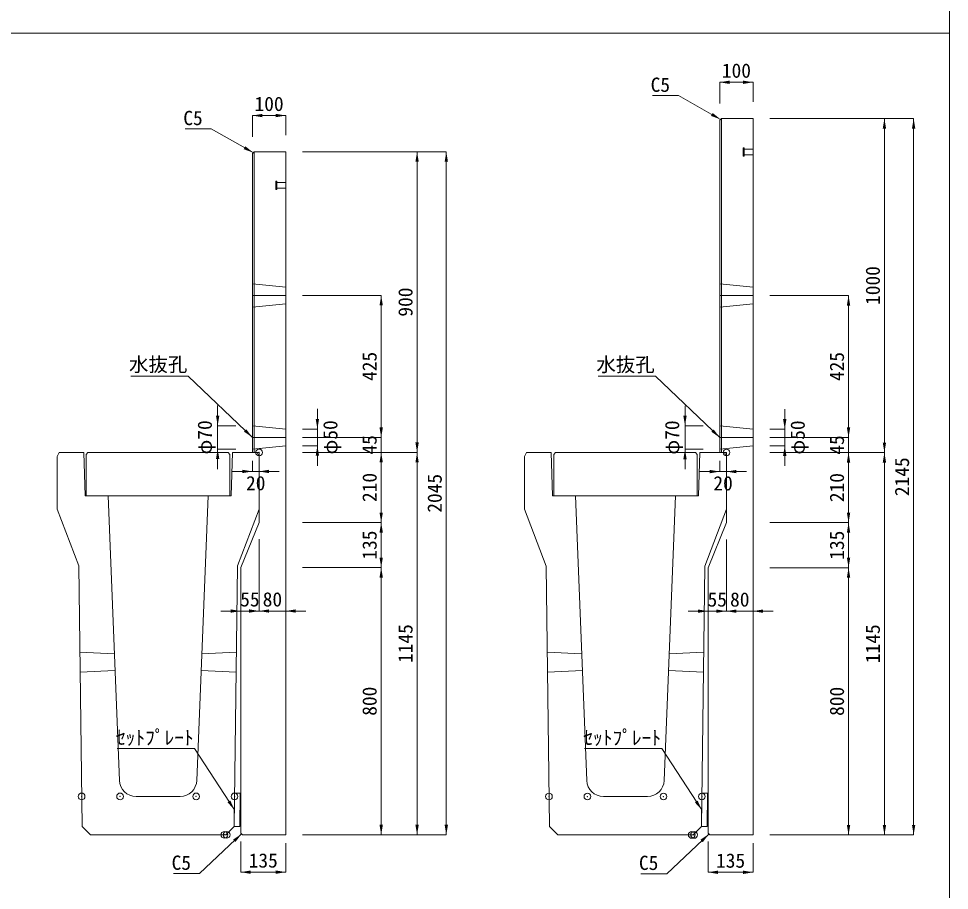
# Model space of a CAD drawing. Units: millimetres at full size, sheet at 1:40. Extents: x 172874 to 199766, y 869448 to 902797.
# Drawn here: x 196886 to 199674, y 889682 to 892292 of the extents above; entities that cross this region are included whole.
import ezdxf
from ezdxf.enums import TextEntityAlignment as Align

# ---------------------------------------------------------------- set-up
doc = ezdxf.new("R2010")
doc.units = ezdxf.units.MM
doc.header["$LTSCALE"] = 40
doc.header["$PDMODE"] = 32
doc.header["$PDSIZE"] = 20
for name, pattern in [('DASHED', [7.5, 6, -1.5]), ('USER2', [4.7625, 3.175, -1.5875]), ('USER3', [1.35, 0.75, -0.6])]:
    doc.linetypes.add(name, pattern=pattern)
for name, color, linetype, lineweight in [('セットプレート', 3, 'Continuous', 13), ('パネックスKDR', 2, 'Continuous', 13), ('図枠', 5, 'Continuous', 13), ('寸法線', 7, 'Continuous', 13), ('引出線', 4, 'Continuous', 13), ('本体', 2, 'Continuous', 13), ('補助線', 8, 'Continuous', 13), ('ｲﾝｻｰﾄ', 3, 'USER3', 5)]:
    doc.layers.add(name, color=color, linetype=linetype, lineweight=lineweight)
doc.styles.add('ＭＳ ゴシック', font='')
doc.styles.get('ＭＳ ゴシック').set_extended_font_data('MS Gothic')

# ---------------------------------------------------------------- blocks, each defined once
blk = doc.blocks.new('filled_arrow')
at = {"color": 0, "linetype": 'Continuous', "lineweight": -2}
blk.add_solid([(7.5, 1.25), (0, 0), (7.5, -1.25)], dxfattribs=at)

msp = doc.modelspace()

# ---------------------------------------------------------------- linework, layer by layer
at = {"layer": 'セットプレート'}
for points in [[(197531.68, 889873.33), (197548.68, 889873.12), (197549.91, 889973.11), (197532.91, 889973.32)], [(198931.68, 889872.93), (198948.68, 889872.72), (198949.91, 889972.71), (198932.91, 889972.92)]]:
    msp.add_lwpolyline(points, close=True, dxfattribs=at)
at = {"layer": 'パネックスKDR'}
for p, q in [((198986.29, 891987.93), (198991.29, 891992.93)), ((198986.29, 891987.93), (198986.29, 890992.93)), ((198991.29, 891992.93), (199086.29, 891992.93)), ((199086.29, 891992.93), (199086.29, 889847.93)), ((197586.29, 891888.33), (197591.29, 891893.33)), ((197586.29, 891888.33), (197586.29, 890993.33)), ((197591.29, 891893.33), (197686.29, 891893.33)), ((197686.29, 891893.33), (197686.29, 889848.33)), ((197586.29, 890993.33), (197606.29, 890993.33)), ((197606.29, 890993.33), (197606.29, 890783.33)), ((198986.29, 890992.93), (199006.29, 890992.93)), ((199006.29, 890992.93), (199006.29, 890782.93)), ((197606.29, 890783.33), (197551.29, 890648.33)), ((199006.29, 890782.93), (198951.29, 890647.93)), ((197551.29, 890648.33), (197551.29, 889853.33)), ((198951.29, 890647.93), (198951.29, 889852.93)), ((197551.29, 889853.33), (197556.29, 889848.33)), ((197556.29, 889848.33), (197686.29, 889848.33)), ((198951.29, 889852.93), (198956.29, 889847.93)), ((198956.29, 889847.93), (199086.29, 889847.93))]:
    msp.add_line(p, q, dxfattribs=at)
at = {"layer": 'パネックスKDR', "lineweight": 5}
for p, q in [((198991.29, 891992.93), (198991.29, 890992.93)), ((197591.29, 891893.33), (197591.29, 890993.33))]:
    msp.add_line(p, q, dxfattribs=at)
at = {"layer": 'パネックスKDR', "linetype": 'DASHED', "lineweight": 9}
for p, q in [((197586.29, 891498.33), (197686.29, 891488.33)), ((198986.29, 891497.93), (199086.29, 891487.93)), ((197586.29, 891428.33), (197686.29, 891438.33)), ((198986.29, 891427.93), (199086.29, 891437.93)), ((197586.29, 891073.33), (197686.29, 891063.33)), ((198986.29, 891072.93), (199086.29, 891062.93)), ((197586.29, 891003.33), (197686.29, 891013.33)), ((198986.29, 891002.93), (199086.29, 891012.93))]:
    msp.add_line(p, q, dxfattribs=at)
at = {"layer": '図枠'}
for p, q in [((199674.21, 902448.33), (199674.21, 886548.33)), ((187274.21, 892248.33), (199674.21, 892248.33)), ((187274.21, 892248.33), (199674.21, 892248.33))]:
    msp.add_line(p, q, dxfattribs=at)
at = {"layer": '寸法線'}
for p, q in [((198986.29, 892101.48), (199086.29, 892101.48)), ((198986.29, 892037.93), (198986.29, 892101.48)), ((199086.29, 892042.93), (199086.29, 892101.48)), ((197586.29, 892001.88), (197686.29, 892001.88)), ((197586.29, 891938.33), (197586.29, 892001.88)), ((197686.29, 891943.33), (197686.29, 892001.88)), ((199136.29, 891992.93), (199567.13, 891992.93)), ((199136.29, 891992.93), (199479.63, 891992.93)), ((199479.63, 890992.93), (199479.63, 891992.93)), ((199567.13, 889847.93), (199567.13, 891992.93)), ((197736.29, 891893.33), (198167.13, 891893.33)), ((197736.29, 891893.33), (198079.63, 891893.33)), ((198079.63, 890993.33), (198079.63, 891893.33)), ((198167.13, 889848.33), (198167.13, 891893.33)), ((197736.29, 891463.33), (197972.13, 891463.33)), ((197972.13, 891038.33), (197972.13, 891463.33)), ((199136.29, 891462.93), (199372.13, 891462.93)), ((199372.13, 891037.93), (199372.13, 891462.93)), ((197482.22, 891133.33), (197482.22, 890943.33)), ((197780.96, 891123.33), (197780.96, 890953.33)), ((198882.22, 891132.93), (198882.22, 890942.93)), ((199180.96, 891122.93), (199180.96, 890952.93)), ((197972.13, 890933.33), (197972.13, 891098.33)), ((199372.13, 890932.93), (199372.13, 891097.93)), ((197536.29, 891073.33), (197482.22, 891073.33)), ((197736.29, 891063.33), (197780.96, 891063.33)), ((198936.29, 891072.93), (198882.22, 891072.93)), ((197736.29, 891038.33), (197972.13, 891038.33)), ((197736.29, 891038.33), (197972.13, 891038.33)), ((199136.29, 891062.93), (199180.96, 891062.93)), ((199136.29, 891037.93), (199372.13, 891037.93)), ((199136.29, 891037.93), (199372.13, 891037.93)), ((197736.29, 891013.33), (197780.96, 891013.33)), ((199136.29, 891012.93), (199180.96, 891012.93)), ((197536.29, 891003.33), (197482.22, 891003.33)), ((197736.29, 890993.33), (198079.63, 890993.33)), ((197736.29, 890993.33), (197972.13, 890993.33)), ((197736.29, 890993.33), (197972.13, 890993.33)), ((197736.29, 890993.33), (198079.63, 890993.33)), ((197972.13, 890993.33), (197972.13, 890783.33)), ((198079.63, 890993.33), (198079.63, 889848.33)), ((198936.29, 891002.93), (198882.22, 891002.93)), ((199136.29, 890992.93), (199479.63, 890992.93)), ((199136.29, 890992.93), (199372.13, 890992.93)), ((199136.29, 890992.93), (199372.13, 890992.93)), ((199136.29, 890992.93), (199479.63, 890992.93)), ((199372.13, 890992.93), (199372.13, 890782.93)), ((199479.63, 890992.93), (199479.63, 889847.93)), ((197586.29, 890968.33), (197586.29, 890936.25)), ((197606.29, 890968.33), (197606.29, 890936.25)), ((198986.29, 890967.93), (198986.29, 890935.85)), ((199006.29, 890967.93), (199006.29, 890935.85)), ((197526.29, 890936.25), (197666.29, 890936.25)), ((198926.29, 890935.85), (199066.29, 890935.85)), ((197736.29, 890783.33), (197972.13, 890783.33)), ((197736.29, 890783.33), (197972.13, 890783.33)), ((197972.13, 890783.33), (197972.13, 890648.33)), ((199136.29, 890782.93), (199372.13, 890782.93)), ((199136.29, 890782.93), (199372.13, 890782.93)), ((199372.13, 890782.93), (199372.13, 890647.93)), ((197606.29, 890733.33), (197606.29, 890518.33)), ((197606.29, 890733.33), (197606.29, 890518.33)), ((197686.29, 890733.33), (197686.29, 890518.33)), ((199006.29, 890732.93), (199006.29, 890517.93)), ((199006.29, 890732.93), (199006.29, 890517.93)), ((199086.29, 890732.93), (199086.29, 890517.93)), ((197736.29, 890648.33), (197972.13, 890648.33)), ((197736.29, 890648.33), (197972.13, 890648.33)), ((197972.13, 890648.33), (197972.13, 889848.33)), ((199136.29, 890647.93), (199372.13, 890647.93)), ((199136.29, 890647.93), (199372.13, 890647.93)), ((199372.13, 890647.93), (199372.13, 889847.93)), ((197551.29, 890598.33), (197551.29, 890518.33)), ((198951.29, 890597.93), (198951.29, 890517.93)), ((197666.29, 890518.33), (197491.29, 890518.33)), ((197546.29, 890518.33), (197746.29, 890518.33)), ((199066.29, 890517.93), (198891.29, 890517.93)), ((198946.29, 890517.93), (199146.29, 890517.93)), ((197736.29, 889848.33), (198167.13, 889848.33)), ((197736.29, 889848.33), (198079.63, 889848.33)), ((197736.29, 889848.33), (197972.13, 889848.33)), ((199136.29, 889847.93), (199567.13, 889847.93)), ((199136.29, 889847.93), (199479.63, 889847.93)), ((199136.29, 889847.93), (199372.13, 889847.93)), ((197551.29, 889828.33), (197551.29, 889736.53)), ((197686.29, 889823.33), (197686.29, 889736.53)), ((198951.29, 889827.93), (198951.29, 889736.13)), ((199086.29, 889822.93), (199086.29, 889736.13)), ((197551.29, 889736.53), (197686.29, 889736.53)), ((198951.29, 889736.13), (199086.29, 889736.13))]:
    msp.add_line(p, q, dxfattribs=at)
at = {"layer": '引出線'}
for points in [[(198988.79, 891990.43), (198862.42, 892061.5), (198784.65, 892061.5)], [(197588.79, 891890.83), (197462.42, 891961.9), (197384.65, 891961.9)], [(197586.29, 891038.33), (197393.83, 891221.78), (197222.09, 891221.78)], [(198986.29, 891037.93), (198793.83, 891221.38), (198622.09, 891221.38)], [(197532.3, 889923.32), (197412.75, 890106.77), (197181.38, 890106.77)], [(198932.3, 889922.92), (198812.75, 890106.37), (198581.38, 890106.37)], [(197553.79, 889850.83), (197427.42, 889732.18), (197349.65, 889732.18)], [(198953.79, 889850.43), (198827.42, 889731.78), (198749.65, 889731.78)]]:
    msp.add_lwpolyline(points, dxfattribs=at)
at = {"layer": '本体'}
for p, q in [((197007.29, 890993.33), (197001.29, 890981.33)), ((197001.29, 890981.33), (197001.29, 890823.33)), ((197007.29, 890993.33), (197081.29, 890993.33)), ((197081.29, 890993.33), (197085.29, 890863.33)), ((197526.29, 890993.33), (197522.29, 890863.33)), ((197526.29, 890993.33), (197600.29, 890993.33)), ((197600.29, 890993.33), (197606.29, 890981.33)), ((197606.29, 890981.33), (197606.29, 890823.33)), ((198407.29, 890992.93), (198401.29, 890980.93)), ((198401.29, 890980.93), (198401.29, 890822.93)), ((198407.29, 890992.93), (198481.29, 890992.93)), ((198481.29, 890992.93), (198485.29, 890862.93)), ((198926.29, 890992.93), (198922.29, 890862.93)), ((198926.29, 890992.93), (199000.29, 890992.93)), ((199000.29, 890992.93), (199006.29, 890980.93)), ((199006.29, 890980.93), (199006.29, 890822.93)), ((197085.29, 890863.33), (197153.79, 890863.33)), ((197153.79, 890863.33), (197187.87, 890011.33)), ((197453.79, 890863.33), (197419.71, 890011.33)), ((197453.79, 890863.33), (197522.29, 890863.33)), ((198485.29, 890862.93), (198553.79, 890862.93)), ((198553.79, 890862.93), (198587.87, 890010.93)), ((198853.79, 890862.93), (198819.71, 890010.93)), ((198853.79, 890862.93), (198922.29, 890862.93)), ((197001.29, 890823.33), (197066.29, 890653.33)), ((197606.29, 890823.33), (197541.29, 890653.33)), ((198401.29, 890822.93), (198466.29, 890652.93)), ((199006.29, 890822.93), (198941.29, 890652.93)), ((197066.29, 890653.33), (197075.9, 889873.33)), ((197541.29, 890653.33), (197531.68, 889873.33)), ((198466.29, 890652.93), (198475.9, 889872.93)), ((198941.29, 890652.93), (198931.68, 889872.93)), ((197237.83, 889963.33), (197369.75, 889963.33)), ((198637.83, 889962.93), (198769.75, 889962.93)), ((197075.9, 889873.33), (197101.21, 889848.33)), ((197506.37, 889848.33), (197531.68, 889873.33)), ((198475.9, 889872.93), (198501.21, 889847.93)), ((198906.37, 889847.93), (198931.68, 889872.93)), ((197101.21, 889848.33), (197506.37, 889848.33)), ((198501.21, 889847.93), (198906.37, 889847.93))]:
    msp.add_line(p, q, dxfattribs=at)
at = {"layer": '本体', "linetype": 'USER2'}
for p, q in [((197069.47, 890395.33), (197172.71, 890390.33)), ((197434.87, 890390.33), (197538.11, 890395.33)), ((198469.47, 890394.93), (198572.71, 890389.93)), ((198834.87, 890389.93), (198938.11, 890394.93)), ((197070.21, 890335.33), (197174.71, 890340.33)), ((197432.87, 890340.33), (197537.37, 890335.33)), ((198470.21, 890334.93), (198574.71, 890339.93)), ((198832.87, 890339.93), (198937.37, 890334.93))]:
    msp.add_line(p, q, dxfattribs=at)
at = {"layer": '本体', "lineweight": 20}
for points in [[(197088.79, 890987.33), (197093.79, 890993.33), (197513.79, 890993.33), (197518.79, 890987.33), (197518.79, 890863.33), (197088.79, 890863.33)], [(198488.79, 890986.93), (198493.79, 890992.93), (198913.79, 890992.93), (198918.79, 890986.93), (198918.79, 890862.93), (198488.79, 890862.93)]]:
    msp.add_lwpolyline(points, close=True, dxfattribs=at)
at = {"layer": '本体'}
for centre, start, end in [((197237.83, 890013.33), 182.29061, 270), ((197369.75, 890013.33), 270, 357.70939), ((198637.83, 890012.93), 182.29061, 270), ((198769.75, 890012.93), 270, 357.70939)]:
    msp.add_arc(centre, 50, start, end, dxfattribs=at)
at = {"layer": '補助線'}
for p, q in [((197586.29, 891463.33), (197686.29, 891463.33)), ((198986.29, 891462.93), (199086.29, 891462.93)), ((197586.29, 891038.33), (197686.29, 891038.33)), ((198986.29, 891037.93), (199086.29, 891037.93))]:
    msp.add_line(p, q, dxfattribs=at)
for p in [(197606.29, 890993.33), (199006.29, 890992.93), (197074.79, 889963.33), (197189.79, 889963.33), (197417.79, 889963.33), (197532.79, 889963.33), (198474.79, 889962.93), (198589.79, 889962.93), (198817.79, 889962.93), (198932.79, 889962.93), (197502.29, 889848.33), (197502.29, 889848.33), (197509.29, 889848.33), (197509.29, 889848.33), (197509.29, 889848.33), (197509.29, 889848.33), (198902.29, 889847.93), (198902.29, 889847.93), (198909.29, 889847.93), (198909.29, 889847.93), (198909.29, 889847.93), (198909.29, 889847.93)]:
    msp.add_point(p, dxfattribs=at)
at = {"layer": 'ｲﾝｻｰﾄ'}
for p, q in [((199056.29, 891905.43), (199056.29, 891880.43)), ((199059.29, 891905.43), (199056.29, 891905.43)), ((199059.29, 891880.43), (199059.29, 891905.43)), ((199086.29, 891901.43), (199059.29, 891901.43)), ((199056.29, 891880.43), (199059.29, 891880.43)), ((199059.29, 891884.43), (199086.29, 891884.43)), ((197656.29, 891805.83), (197656.29, 891780.83)), ((197659.29, 891805.83), (197656.29, 891805.83)), ((197659.29, 891780.83), (197659.29, 891805.83)), ((197686.29, 891801.83), (197659.29, 891801.83)), ((197656.29, 891780.83), (197659.29, 891780.83)), ((197659.29, 891784.83), (197686.29, 891784.83))]:
    msp.add_line(p, q, dxfattribs=at)

# ---------------------------------------------------------------- block references
at = {"layer": '寸法線', "xscale": 4, "yscale": 4}
for p in [(198986.29, 892101.48), (197586.29, 892001.88), (197606.29, 890936.25), (199006.29, 890935.85), (197606.29, 890518.33), (197686.29, 890518.33), (199006.29, 890517.93), (199086.29, 890517.93), (197551.29, 889736.53), (198951.29, 889736.13)]:
    msp.add_blockref('filled_arrow', p, dxfattribs=at)
for p, rotation in [((199086.29, 892101.48), 180), ((197686.29, 892001.88), 180), ((199479.63, 891992.93), 270), ((199567.13, 891992.93), 270), ((198079.63, 891893.33), 270), ((198167.13, 891893.33), 270), ((197972.13, 891463.33), 270), ((199372.13, 891462.93), 270), ((197482.22, 891073.33), 90), ((197780.96, 891063.33), 90), ((198882.22, 891072.93), 90), ((199180.96, 891062.93), 90), ((197972.13, 891038.33), 90), ((197972.13, 891038.33), 90), ((199372.13, 891037.93), 90), ((199372.13, 891037.93), 90), ((197780.96, 891013.33), 270), ((198079.63, 890993.33), 90), ((199180.96, 891012.93), 270), ((199479.63, 890992.93), 90), ((197482.22, 891003.33), 270), ((197972.13, 890993.33), 270), ((197972.13, 890993.33), 270), ((198079.63, 890993.33), 270), ((198882.22, 891002.93), 270), ((199372.13, 890992.93), 270), ((199372.13, 890992.93), 270), ((199479.63, 890992.93), 270), ((197586.29, 890936.25), 180), ((198986.29, 890935.85), 180), ((197972.13, 890783.33), 90), ((199372.13, 890782.93), 90), ((197972.13, 890783.33), 270), ((199372.13, 890782.93), 270), ((197972.13, 890648.33), 90), ((199372.13, 890647.93), 90), ((197972.13, 890648.33), 270), ((199372.13, 890647.93), 270), ((197551.29, 890518.33), 180), ((197606.29, 890518.33), 180), ((198951.29, 890517.93), 180), ((199006.29, 890517.93), 180), ((197972.13, 889848.33), 90), ((198079.63, 889848.33), 90), ((198167.13, 889848.33), 90), ((199372.13, 889847.93), 90), ((199479.63, 889847.93), 90), ((199567.13, 889847.93), 90), ((197686.29, 889736.53), 180), ((199086.29, 889736.13), 180)]:
    msp.add_blockref('filled_arrow', p, dxfattribs=dict(at, rotation=rotation))
at = {"layer": '引出線', "xscale": 4, "yscale": 4}
for p, rotation in [((198988.79, 891990.43), 150.6), ((197588.79, 891890.83), 150.6), ((197586.29, 891038.33), 136.4), ((198986.29, 891037.93), 136.4), ((197532.3, 889923.32), 123.1), ((198932.3, 889922.92), 123.1), ((197553.79, 889850.83), 223.2), ((198953.79, 889850.43), 223.2)]:
    msp.add_blockref('filled_arrow', p, dxfattribs=dict(at, rotation=rotation))

# ---------------------------------------------------------------- texts
at = {"layer": '寸法線', "style": 'ＭＳ ゴシック'}
for s, p in [('100', (199036.29, 892136.48)), ('100', (197636.29, 892036.88)), ('20', (197596.29, 890901.25)), ('20', (198996.29, 890900.85)), ('55', (197578.79, 890553.33)), ('80', (197646.29, 890553.33)), ('55', (198978.79, 890552.93)), ('80', (199046.29, 890552.93)), ('135', (197618.79, 889771.53)), ('135', (199018.79, 889771.13))]:
    msp.add_text(s, height=42.72, dxfattribs=at).set_placement(p, align=Align.MIDDLE_CENTER)
for s, p in [('1000', (199444.63, 891492.93)), ('900', (198044.63, 891443.33)), ('425', (197937.13, 891250.83)), ('425', (199337.13, 891250.43)), ('φ70', (197443.56, 891038.33)), ('φ50', (197819.62, 891038.33)), ('φ70', (198843.56, 891037.93)), ('φ50', (199219.62, 891037.93)), ('45', (197937.13, 891015.83)), ('45', (199337.13, 891015.43)), ('2145', (199532.13, 890920.43)), ('210', (197937.13, 890888.33)), ('2045', (198132.13, 890870.83)), ('210', (199337.13, 890887.93)), ('135', (197937.13, 890715.83)), ('135', (199337.13, 890715.43)), ('1145', (198044.63, 890420.83)), ('1145', (199444.63, 890420.43)), ('800', (197937.13, 890248.33)), ('800', (199337.13, 890247.93))]:
    msp.add_text(s, height=42.72, rotation=90, dxfattribs=at).set_placement(p, align=Align.MIDDLE_CENTER)
at = {"layer": '引出線', "style": 'ＭＳ ゴシック'}
for s, p in [('C5', (198837.42, 892115.5)), ('C5', (197437.42, 892015.9)), ('水抜孔', (197391.58, 891278.06)), ('水抜孔', (198791.58, 891277.66)), ('ｾｯﾄﾌﾟﾚｰﾄ', (197410.5, 890160.77)), ('ｾｯﾄﾌﾟﾚｰﾄ', (198810.5, 890160.37)), ('C5', (197402.42, 889786.18)), ('C5', (198802.42, 889785.78))]:
    msp.add_text(s, height=42.72, dxfattribs=at).set_placement(p, align=Align.TOP_RIGHT)

doc.saveas('drawing.dxf')
